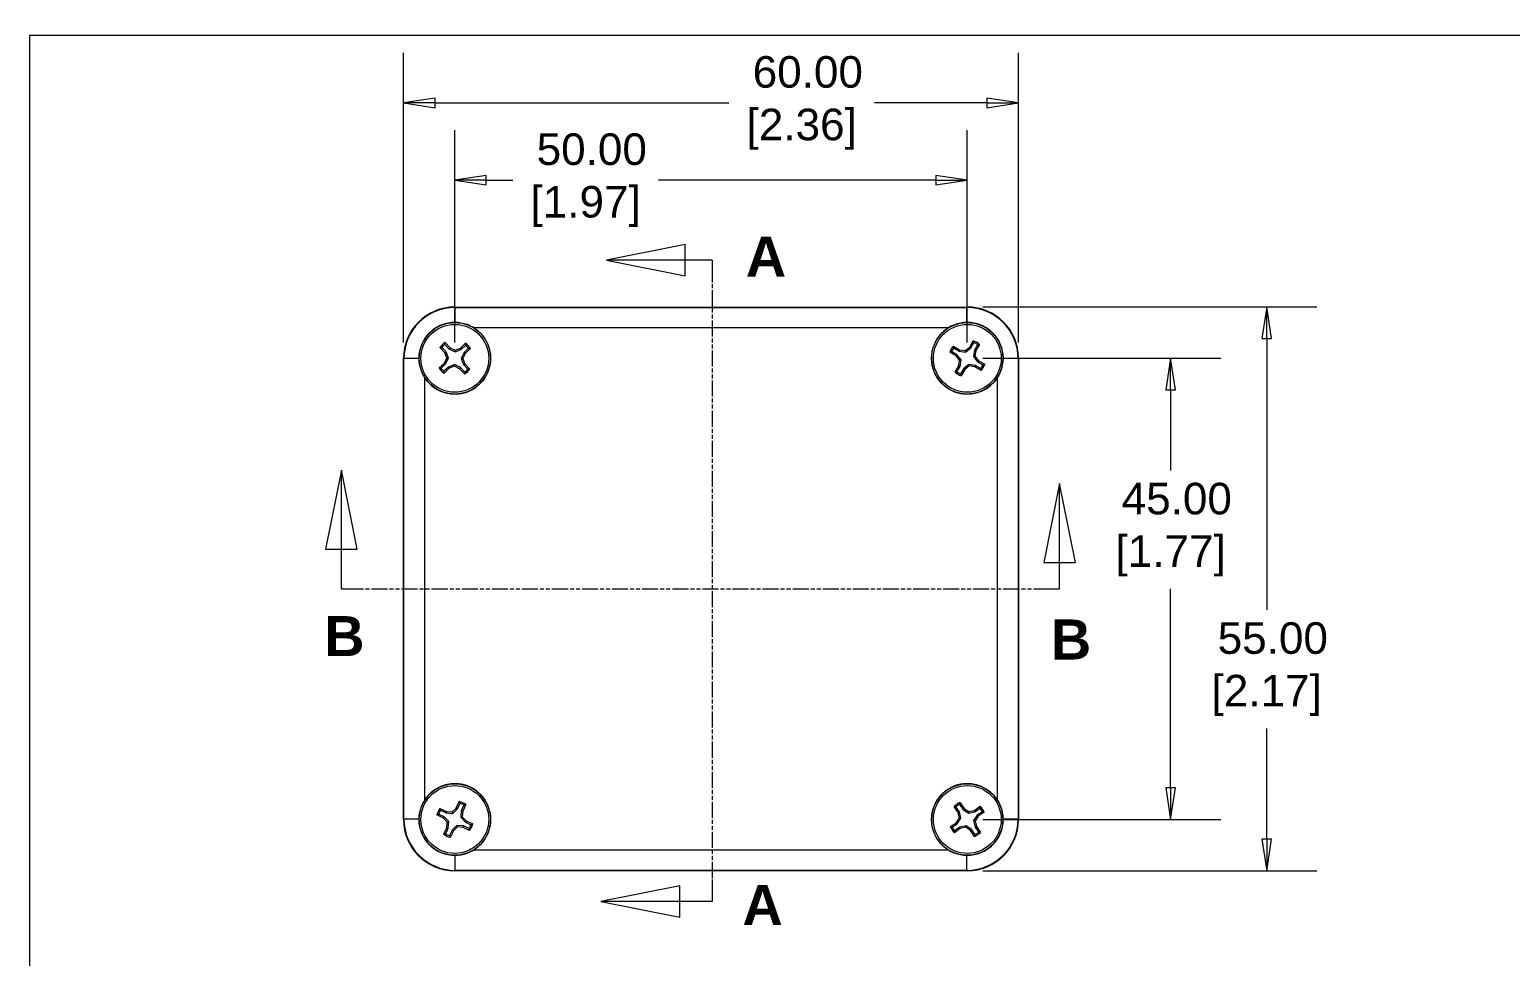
# Model space of a CAD drawing. Header units: millimetres. Extents: x 14 to 415, y 15 to 319.
# Drawn here: x 14 to 158.5, y 228.2 to 318.6 of the extents above; entities that cross this region are included whole.
import ezdxf
from ezdxf.enums import TextEntityAlignment as Align

# ---------------------------------------------------------------- set-up
doc = ezdxf.new("R2010")
doc.units = ezdxf.units.MM
doc.header["$LTSCALE"] = 1.538462
doc.linetypes.add('DOUBLE_DASH_CHAIN', pattern=[1.2403, 0.6614, -0.0827, 0.1654, -0.0827, 0.1654, -0.0827])
for name, color, linetype, lineweight in [('Dimension (ANSI)', 7, 'Continuous', 9), ('Section Line (ANSI)', 7, 'DOUBLE_DASH_CHAIN', 9), ('Sketch Geometry (ANSI)', 7, 'Continuous', 9), ('Symbol (ANSI)', 7, 'Continuous', 9), ('Visible (ANSI)', 7, 'Continuous', 9), ('Visible Narrow (ANSI)', 7, 'Continuous', 9)]:
    doc.layers.add(name, color=color, linetype=linetype, lineweight=lineweight)
doc.styles.add('Label Text (ANSI)', font='arialbd.ttf')
doc.styles.add('Note Text (ANSI)', font='arial.ttf')
doc.styles.add('Text Style20', font='arial.ttf')
doc.dimstyles.new('Default - mm (ANSI)', dxfattribs={"dimscale": 1.538462, "dimtxt": 2, "dimasz": 2, "dimexe": 3.175, "dimexo": 1, "dimgap": 0.8, "dimtad": 0, "dimtih": 1, "dimtoh": 1, "dimrnd": 1e-08, "dimzin": 4, "dimdsep": 46, "dimtxsty": 'Note Text (ANSI)', "dimblk": 'Filled-1', "dimcen": 0.09, "dimdle": 10, "dimclrd": 256, "dimclre": 256, "dimclrt": 256, "dimadec": 1, "dimazin": 0, "dimtfac": 1.524, "dimtofl": 0, "dimtmove": 0, "dimatfit": 3, "dimfxl": 1, "dimtolj": 1, "dimtzin": 0, "dimlwd": -1, "dimlwe": -1, "dimarcsym": 0})

# ---------------------------------------------------------------- blocks, each defined once
blk = doc.blocks.new('Title Blocks HAMMOND')
at = {"layer": 'Sketch Geometry (ANSI)'}
for p, q in [((269.997, 206.727), (9.353, 206.727)), ((9.353, 206.727), (9.353, 9.64))]:
    blk.add_line(p, q, dxfattribs=at)
at = {"layer": 'Symbol (ANSI)', "style": 'Text Style20'}
blk.add_attdef('<TITLE>_001', text='', height=5, dxfattribs=at).set_placement((231.474, 16.617), align=Align.MIDDLE_CENTER)
blk = doc.blocks.new('2dTransSection0')
at = {"layer": 'Section Line (ANSI)', "linetype": 'Continuous'}
for p, q in [((28.877, 179.158), (27.877, 174.158)), ((28.877, 174.158), (28.877, 179.158)), ((29.877, 174.158), (28.877, 179.158)), ((74.43, 178.318), (73.43, 173.318)), ((74.43, 173.318), (74.43, 178.318)), ((75.43, 173.318), (74.43, 178.318)), ((27.877, 174.158), (29.877, 174.158)), ((28.877, 171.637), (28.877, 174.158)), ((73.43, 173.318), (75.43, 173.318)), ((74.43, 171.637), (74.43, 173.318)), ((28.877, 171.637), (30.26, 171.637)), ((73.047, 171.637), (74.43, 171.637))]:
    blk.add_line(p, q, dxfattribs=at)
at = {"layer": 'Section Line (ANSI)', "linetype": 'DOUBLE_DASH_CHAIN'}
blk.add_line((28.877, 171.637), (74.43, 171.637), dxfattribs=at)
at = {"layer": 'Section Line (ANSI)', "linetype": 'Continuous', "flags": 128}
for points in [[(29.877, 174.158), (28.877, 179.158), (27.877, 174.158), (29.877, 174.158)], [(75.43, 173.318), (74.43, 178.318), (73.43, 173.318), (75.43, 173.318)]]:
    blk.add_lwpolyline(points, dxfattribs=at)
at = {"layer": 'Section Line (ANSI)'}
for points in [[(29.877, 174.158), (28.877, 179.158), (27.877, 174.158), (29.877, 174.158)], [(75.43, 173.318), (74.43, 178.318), (73.43, 173.318), (75.43, 173.318)]]:
    blk.add_solid(points, dxfattribs=at)
at = {"layer": 'Section Line (ANSI)', "char_height": 2.54, "attachment_point": 7, "style": 'Label Text (ANSI)'}
for insert in [(27.787, 167.372), (73.873, 167.157)]:
    blk.add_mtext('B', dxfattribs=dict(at, insert=insert))
blk = doc.blocks.new('2dTransSection1')
at = {"layer": 'Section Line (ANSI)', "linetype": 'Continuous'}
for p, q in [((50.686, 193.48), (45.686, 192.48)), ((50.686, 191.48), (50.686, 193.48)), ((50.686, 192.48), (45.686, 192.48)), ((45.686, 192.48), (50.686, 191.48)), ((52.392, 192.48), (50.686, 192.48)), ((52.392, 192.48), (52.392, 191.078)), ((52.392, 153.215), (52.392, 151.812)), ((50.335, 152.812), (45.335, 151.812)), ((50.335, 150.812), (50.335, 152.812)), ((50.335, 151.812), (45.335, 151.812)), ((45.335, 151.812), (50.335, 150.812)), ((52.392, 151.812), (50.335, 151.812))]:
    blk.add_line(p, q, dxfattribs=at)
at = {"layer": 'Section Line (ANSI)', "linetype": 'DOUBLE_DASH_CHAIN'}
blk.add_line((52.392, 192.48), (52.392, 151.812), dxfattribs=at)
at = {"layer": 'Section Line (ANSI)', "linetype": 'Continuous', "flags": 128}
for points in [[(50.686, 193.48), (45.686, 192.48), (50.686, 191.48), (50.686, 193.48)], [(50.335, 152.812), (45.335, 151.812), (50.335, 150.812), (50.335, 152.812)]]:
    blk.add_lwpolyline(points, dxfattribs=at)
at = {"layer": 'Section Line (ANSI)'}
for points in [[(50.686, 193.48), (45.686, 192.48), (50.686, 191.48), (50.686, 193.48)], [(50.335, 152.812), (45.335, 151.812), (50.335, 150.812), (50.335, 152.812)]]:
    blk.add_solid(points, dxfattribs=at)
at = {"layer": 'Section Line (ANSI)', "char_height": 2.54, "attachment_point": 7, "style": 'Label Text (ANSI)'}
for insert in [(54.524, 191.436), (54.309, 150.317)]:
    blk.add_mtext('A', dxfattribs=dict(at, insert=insert))
blk = doc.blocks.new('Filled-1')
at = {"color": 0}
for p, q in [((0, 0), (-1, 0.15)), ((-1, 0.15), (-1, -0.15)), ((-1, 0), (0, 0)), ((-1, -0.15), (0, 0))]:
    blk.add_line(p, q, dxfattribs=at)
at = {"color": 0, "flags": 128}
blk.add_lwpolyline([(-1, -0.15), (0, 0), (-1, 0.15), (-1, -0.15)], dxfattribs=at)
at = {"color": 0}
blk.add_solid([(-1, -0.15), (0, 0), (-1, 0.15), (-1, -0.15)], dxfattribs=at)
blk = doc.blocks.new('*D8')
at = {"layer": 'Defpoints', "color": 0, "transparency": 16777216}
for p in [(110.49, 311.47), (50.49, 286.56), (110.49, 286.56)]:
    blk.add_point(p, dxfattribs=at)
at = {"layer": 'Dimension (ANSI)', "transparency": 16777216}
for p, q in [((50.49, 288.1), (50.49, 316.35)), ((110.49, 288.1), (110.49, 316.35)), ((53.57, 311.47), (82.23, 311.47)), ((107.42, 311.47), (96.44, 311.47))]:
    blk.add_line(p, q, dxfattribs=at)
at = {"layer": 'Dimension (ANSI)', "transparency": 16777216, "xscale": 3.076923076923077, "yscale": 3.076923076923077, "zscale": 3.076923076923077, "rotation": 180}
blk.add_blockref('Filled-1', (50.49, 311.47), dxfattribs=at)
at = {"layer": 'Dimension (ANSI)', "transparency": 16777216, "xscale": 3.076923076923077, "yscale": 3.076923076923077, "zscale": 3.076923076923077}
blk.add_blockref('Filled-1', (110.49, 311.47), dxfattribs=at)
at = {"layer": 'Dimension (ANSI)', "transparency": 16777216, "insert": (89.34, 311.47), "char_height": 3.077, "attachment_point": 5, "style": 'Note Text (ANSI)'}
blk.add_mtext('\\A1; 60.00\\P[2.36]', dxfattribs=at)
blk = doc.blocks.new('*D9')
at = {"layer": 'Defpoints', "color": 0, "transparency": 16777216}
for p in [(105.49, 303.93), (55.49, 286.56), (105.49, 286.56)]:
    blk.add_point(p, dxfattribs=at)
at = {"layer": 'Dimension (ANSI)', "transparency": 16777216}
for p, q in [((55.49, 288.1), (55.49, 308.82)), ((105.49, 288.1), (105.49, 308.82)), ((58.57, 303.93), (61.16, 303.93)), ((102.42, 303.93), (75.37, 303.93))]:
    blk.add_line(p, q, dxfattribs=at)
at = {"layer": 'Dimension (ANSI)', "transparency": 16777216, "xscale": 3.076923076923077, "yscale": 3.076923076923077, "zscale": 3.076923076923077, "rotation": 180}
blk.add_blockref('Filled-1', (55.49, 303.93), dxfattribs=at)
at = {"layer": 'Dimension (ANSI)', "transparency": 16777216, "xscale": 3.076923076923077, "yscale": 3.076923076923077, "zscale": 3.076923076923077}
blk.add_blockref('Filled-1', (105.49, 303.93), dxfattribs=at)
at = {"layer": 'Dimension (ANSI)', "transparency": 16777216, "insert": (68.26, 303.93), "char_height": 3.077, "attachment_point": 5, "style": 'Note Text (ANSI)'}
blk.add_mtext('\\A1; 50.00\\P[1.97]', dxfattribs=at)
blk = doc.blocks.new('*D10')
at = {"layer": 'Defpoints', "color": 0, "transparency": 16777216}
for p in [(105.5, 291.56), (105.5, 236.56), (134.71, 236.56)]:
    blk.add_point(p, dxfattribs=at)
at = {"layer": 'Dimension (ANSI)', "transparency": 16777216}
for p, q in [((107.03, 291.56), (139.6, 291.56)), ((134.71, 288.48), (134.71, 262)), ((134.71, 239.63), (134.71, 250.45)), ((107.03, 236.56), (139.6, 236.56))]:
    blk.add_line(p, q, dxfattribs=at)
at = {"layer": 'Dimension (ANSI)', "transparency": 16777216, "xscale": 3.076923076923077, "yscale": 3.076923076923077, "zscale": 3.076923076923077}
for p, rotation in [((134.71, 291.56), 90), ((134.71, 236.56), 270)]:
    blk.add_blockref('Filled-1', p, dxfattribs=dict(at, rotation=rotation))
at = {"layer": 'Dimension (ANSI)', "transparency": 16777216, "insert": (134.71, 256.23), "char_height": 3.077, "attachment_point": 5, "style": 'Note Text (ANSI)'}
blk.add_mtext('\\A1; 55.00\\P[2.17]', dxfattribs=at)
blk = doc.blocks.new('*D11')
at = {"layer": 'Defpoints', "color": 0, "transparency": 16777216}
for p in [(105.49, 286.56), (105.49, 241.56), (125.34, 241.56)]:
    blk.add_point(p, dxfattribs=at)
at = {"layer": 'Dimension (ANSI)', "transparency": 16777216}
for p, q in [((107.03, 286.56), (130.22, 286.56)), ((125.34, 283.48), (125.34, 275.61)), ((125.34, 244.63), (125.34, 264.07)), ((107.03, 241.56), (130.22, 241.56))]:
    blk.add_line(p, q, dxfattribs=at)
at = {"layer": 'Dimension (ANSI)', "transparency": 16777216, "xscale": 3.076923076923077, "yscale": 3.076923076923077, "zscale": 3.076923076923077}
for p, rotation in [((125.34, 286.56), 90), ((125.34, 241.56), 270)]:
    blk.add_blockref('Filled-1', p, dxfattribs=dict(at, rotation=rotation))
at = {"layer": 'Dimension (ANSI)', "transparency": 16777216, "insert": (125.34, 269.84), "char_height": 3.077, "attachment_point": 5, "style": 'Note Text (ANSI)'}
blk.add_mtext('\\A1; 45.00\\P[1.77]', dxfattribs=at)

msp = doc.modelspace()

# ---------------------------------------------------------------- linework, layer by layer
at = {"layer": 'Visible (ANSI)'}
for p, q in [((55.4942, 291.5575), (105.4957, 291.5575)), ((55.4942, 291.5575), (105.4957, 291.5575)), ((54.5132, 287.0999), (54.0367, 287.6127)), ((54.6345, 287.1766), (54.2217, 287.6209)), ((54.5278, 287.9053), (54.9406, 287.461)), ((54.5495, 288.0892), (55.026, 287.5764)), ((55.026, 287.5764), (54.9406, 287.461)), ((55.026, 287.5764), (55.5235, 287.3348)), ((55.5235, 287.3348), (56.0374, 287.5393)), ((56.0374, 287.5393), (56.5502, 288.0157)), ((56.0374, 287.5393), (56.1141, 287.4179)), ((56.1141, 287.4179), (56.5584, 287.8308)), ((56.8428, 287.5246), (56.3985, 287.1118)), ((104.1459, 287.7491), (104.7506, 287.3966)), ((104.1784, 287.5668), (104.7024, 287.2614)), ((105.2968, 287.3096), (105.7293, 287.6544)), ((105.3361, 287.1606), (105.8379, 287.5605)), ((105.7293, 287.6544), (106.0818, 288.2591)), ((105.7293, 287.6544), (105.8379, 287.5605)), ((105.8379, 287.5605), (106.1433, 288.0845)), ((106.5043, 287.874), (106.1989, 287.3501)), ((106.6866, 287.9066), (106.334, 287.3018)), ((50.495, 241.5567), (50.495, 286.5582)), ((50.495, 241.5567), (50.495, 286.5582)), ((53.9633, 285.612), (54.4761, 286.0885)), ((54.4761, 286.0885), (54.7177, 286.586)), ((54.4761, 286.0885), (54.5914, 286.0032)), ((54.5132, 287.0999), (54.6345, 287.1766)), ((54.7177, 286.586), (54.5132, 287.0999)), ((54.5914, 286.0032), (54.8717, 286.5804)), ((54.8717, 286.5804), (54.6345, 287.1766)), ((54.7177, 286.586), (54.8717, 286.5804)), ((54.9406, 287.461), (55.5179, 287.1807)), ((55.5179, 287.1807), (56.1141, 287.4179)), ((55.5235, 287.3348), (55.5179, 287.1807)), ((56.3985, 287.1118), (56.1182, 286.5346)), ((56.2723, 286.5289), (56.1182, 286.5346)), ((56.1182, 286.5346), (56.3554, 285.9384)), ((56.5139, 287.0265), (56.2723, 286.5289)), ((56.2723, 286.5289), (56.4767, 286.0151)), ((56.5139, 287.0265), (56.3985, 287.1118)), ((57.0267, 287.5029), (56.5139, 287.0265)), ((104.3981, 286.7918), (103.7933, 287.1443)), ((104.4919, 286.9004), (103.968, 287.2058)), ((104.3981, 286.7918), (104.4919, 286.9004)), ((104.7428, 286.3593), (104.3981, 286.7918)), ((104.8919, 286.3986), (104.4919, 286.9004)), ((104.6559, 285.8131), (104.7428, 286.3593)), ((104.7506, 287.3966), (104.7024, 287.2614)), ((104.7024, 287.2614), (105.3361, 287.1606)), ((104.7428, 286.3593), (104.8919, 286.3986)), ((104.7506, 287.3966), (105.2968, 287.3096)), ((104.7911, 285.7649), (104.8919, 286.3986)), ((105.2968, 287.3096), (105.3361, 287.1606)), ((106.1989, 287.3501), (106.098, 286.7164)), ((106.2471, 286.7556), (106.098, 286.7164)), ((106.098, 286.7164), (106.498, 286.2146)), ((106.334, 287.3018), (106.1989, 287.3501)), ((106.334, 287.3018), (106.2471, 286.7556)), ((106.2471, 286.7556), (106.5919, 286.3232)), ((106.5919, 286.3232), (106.498, 286.2146)), ((106.498, 286.2146), (107.022, 285.9092)), ((106.5919, 286.3232), (107.1966, 285.9706)), ((110.495, 286.5582), (110.495, 241.5567)), ((110.495, 286.5582), (110.495, 241.5567)), ((54.1471, 285.5903), (54.5914, 286.0032)), ((54.8759, 285.697), (54.4316, 285.2842)), ((54.9525, 285.5757), (54.4397, 285.0992)), ((55.4721, 285.9343), (54.8759, 285.697)), ((54.9525, 285.5757), (54.8759, 285.697)), ((55.4664, 285.7802), (54.9525, 285.5757)), ((55.4664, 285.7802), (55.4721, 285.9343)), ((55.9639, 285.5386), (55.4664, 285.7802)), ((56.0493, 285.6539), (55.4721, 285.9343)), ((55.9639, 285.5386), (56.0493, 285.6539)), ((56.4404, 285.0258), (55.9639, 285.5386)), ((56.4621, 285.2096), (56.0493, 285.6539)), ((56.4767, 286.0151), (56.3554, 285.9384)), ((56.3554, 285.9384), (56.7683, 285.4941)), ((56.4767, 286.0151), (56.9532, 285.5023)), ((104.3034, 285.2084), (104.6559, 285.8131)), ((104.4856, 285.2409), (104.7911, 285.7649)), ((104.6559, 285.8131), (104.7911, 285.7649)), ((105.1521, 285.5544), (104.8466, 285.0305)), ((105.2607, 285.4606), (104.9081, 284.8558)), ((105.6539, 285.9544), (105.1521, 285.5544)), ((105.2607, 285.4606), (105.1521, 285.5544)), ((105.6931, 285.8053), (105.2607, 285.4606)), ((105.6931, 285.8053), (105.6539, 285.9544)), ((106.2876, 285.8536), (105.6539, 285.9544)), ((106.2393, 285.7184), (105.6931, 285.8053)), ((106.2393, 285.7184), (106.2876, 285.8536)), ((106.8441, 285.3659), (106.2393, 285.7184)), ((106.8115, 285.5481), (106.2876, 285.8536)), ((55.6341, 242.6705), (55.9333, 243.3033)), ((55.7503, 242.5863), (56.0096, 243.1346)), ((56.3874, 242.956), (56.1281, 242.4077)), ((56.5661, 243.0041), (56.2669, 242.3713)), ((104.6033, 242.238), (104.2072, 242.8151)), ((104.7346, 242.296), (104.3913, 242.7961)), ((104.7359, 243.0326), (105.0791, 242.5325)), ((104.7843, 243.2113), (105.1804, 242.6341)), ((106.1755, 242.4491), (106.7526, 242.8453)), ((54.382, 241.6966), (53.7492, 241.9958)), ((54.4661, 241.8128), (53.9179, 242.0721)), ((54.0484, 242.6287), (54.6812, 242.3294)), ((54.0965, 242.4499), (54.6448, 242.1906)), ((54.382, 241.6966), (54.4661, 241.8128)), ((54.7626, 241.2954), (54.382, 241.6966)), ((54.9078, 241.3473), (54.4661, 241.8128)), ((54.6812, 242.3294), (54.6448, 242.1906)), ((54.6448, 242.1906), (55.2848, 242.1447)), ((54.6812, 242.3294), (55.2329, 242.2898)), ((54.723, 240.7437), (54.7626, 241.2954)), ((54.7626, 241.2954), (54.9078, 241.3473)), ((54.8618, 240.7073), (54.9078, 241.3473)), ((55.2329, 242.2898), (55.6341, 242.6705)), ((55.2329, 242.2898), (55.2848, 242.1447)), ((55.2848, 242.1447), (55.7503, 242.5863)), ((55.6341, 242.6705), (55.7503, 242.5863)), ((56.1281, 242.4077), (56.0821, 241.7676)), ((56.2273, 241.8196), (56.0821, 241.7676)), ((56.0821, 241.7676), (56.5238, 241.3021)), ((56.2669, 242.3713), (56.1281, 242.4077)), ((56.2669, 242.3713), (56.2273, 241.8196)), ((56.2273, 241.8196), (56.608, 241.4184)), ((56.608, 241.4184), (56.5238, 241.3021)), ((56.5238, 241.3021), (57.0721, 241.0429)), ((56.608, 241.4184), (57.2408, 241.1191)), ((104.4183, 241.243), (104.7303, 241.6997)), ((104.5199, 241.1416), (104.8818, 241.6715)), ((104.6033, 242.238), (104.7346, 242.296)), ((104.7303, 241.6997), (104.6033, 242.238)), ((104.7303, 241.6997), (104.8818, 241.6715)), ((104.8818, 241.6715), (104.7346, 242.296)), ((105.1804, 242.6341), (105.0791, 242.5325)), ((105.0791, 242.5325), (105.609, 242.1706)), ((105.1804, 242.6341), (105.6372, 242.3222)), ((105.6372, 242.3222), (105.609, 242.1706)), ((105.609, 242.1706), (106.2335, 242.3179)), ((105.6372, 242.3222), (106.1755, 242.4491)), ((106.47, 241.9734), (106.1081, 241.4435)), ((106.2597, 241.4153), (106.1081, 241.4435)), ((106.1081, 241.4435), (106.2554, 240.8189)), ((106.1755, 242.4491), (106.2335, 242.3179)), ((106.2335, 242.3179), (106.7335, 242.6611)), ((106.5716, 241.872), (106.2597, 241.4153)), ((106.2597, 241.4153), (106.3866, 240.877)), ((106.97, 242.3166), (106.47, 241.9734)), ((106.5716, 241.872), (106.47, 241.9734)), ((107.1487, 242.2682), (106.5716, 241.872)), ((54.4238, 240.1109), (54.723, 240.7437)), ((54.6026, 240.159), (54.8618, 240.7073)), ((54.723, 240.7437), (54.8618, 240.7073)), ((55.2396, 240.5287), (54.9804, 239.9804)), ((55.3559, 240.4445), (55.0566, 239.8117)), ((55.7051, 240.9703), (55.2396, 240.5287)), ((55.3559, 240.4445), (55.2396, 240.5287)), ((55.7571, 240.8252), (55.3559, 240.4445)), ((55.7571, 240.8252), (55.7051, 240.9703)), ((56.3452, 240.9244), (55.7051, 240.9703)), ((56.3087, 240.7856), (55.7571, 240.8252)), ((56.3087, 240.7856), (56.3452, 240.9244)), ((56.9416, 240.4863), (56.3087, 240.7856)), ((56.8934, 240.6651), (56.3452, 240.9244)), ((103.8412, 240.8468), (104.4183, 241.243)), ((104.0199, 240.7984), (104.5199, 241.1416)), ((104.8145, 240.6658), (104.2374, 240.2697)), ((104.7564, 240.7971), (104.2564, 240.4539)), ((104.4183, 241.243), (104.5199, 241.1416)), ((105.381, 240.9444), (104.7564, 240.7971)), ((104.8145, 240.6658), (104.7564, 240.7971)), ((105.3528, 240.7928), (104.8145, 240.6658)), ((105.3528, 240.7928), (105.381, 240.9444)), ((105.8095, 240.4808), (105.3528, 240.7928)), ((105.9109, 240.5824), (105.381, 240.9444)), ((105.8095, 240.4808), (105.9109, 240.5824)), ((106.2057, 239.9037), (105.8095, 240.4808)), ((106.2541, 240.0824), (105.9109, 240.5824)), ((106.3866, 240.877), (106.2554, 240.8189)), ((106.2554, 240.8189), (106.5986, 240.3189)), ((106.3866, 240.877), (106.7828, 240.2999)), ((105.4957, 236.5575), (55.4942, 236.5575)), ((105.4957, 236.5575), (55.4942, 236.5575))]:
    msp.add_line(p, q, dxfattribs=at)
for centre, radius in [((55.495, 286.5575), 3.4869), ((55.495, 286.5575), 3.31), ((105.495, 286.5575), 3.4869), ((105.495, 286.5575), 3.31), ((55.495, 241.5575), 3.4869), ((55.495, 241.5575), 3.31), ((105.495, 241.5575), 3.4869), ((105.495, 241.5575), 3.31)]:
    msp.add_circle(centre, radius, dxfattribs=at)
for centre, radius, start, end in [((55.495, 286.5575), 3.5, 212.158084, 57.841916), ((105.495, 286.5575), 3.5, 122.158084, 327.841916), ((55.495, 286.5575), 1.8, 121.684793, 144.109335), ((55.495, 286.5575), 1.6589, 125.661613, 140.132515), ((55.495, 286.5575), 1.8, 31.684793, 54.109335), ((55.495, 286.5575), 1.6589, 35.661613, 50.132515), ((105.495, 286.5575), 1.8, 138.547227, 160.971769), ((105.495, 286.5575), 1.6589, 142.524048, 156.994949), ((105.495, 286.5575), 1.8, 48.547227, 70.971769), ((105.495, 286.5575), 1.6589, 52.524048, 66.994949), ((55.495, 286.5575), 1.8, 211.684793, 234.109335), ((55.495, 286.5575), 1.6589, 215.661613, 230.132515), ((55.495, 286.5575), 1.8, 301.684793, 324.109335), ((55.495, 286.5575), 1.6589, 305.661613, 320.132515), ((105.495, 286.5575), 1.8, 228.547227, 250.971769), ((105.495, 286.5575), 1.6589, 232.524048, 246.994949), ((105.495, 286.5575), 1.6589, 322.524048, 336.994949), ((105.495, 286.5575), 1.8, 318.547227, 340.971769), ((55.495, 241.5575), 3.5, 302.158084, 147.841916), ((105.495, 241.5575), 3.5, 32.158084, 237.841916), ((55.495, 241.5575), 1.8, 53.480905, 75.905448), ((55.495, 241.5575), 1.6589, 57.457726, 71.928627), ((105.495, 241.5575), 1.8, 113.254908, 135.679451), ((105.495, 241.5575), 1.6589, 117.231729, 131.70263), ((105.495, 241.5575), 1.8, 23.254908, 45.679451), ((55.495, 241.5575), 1.8, 143.480905, 165.905448), ((55.495, 241.5575), 1.6589, 147.457726, 161.928627), ((105.495, 241.5575), 1.6589, 27.231729, 41.70263), ((55.495, 241.5575), 1.8, 233.480905, 255.905448), ((55.495, 241.5575), 1.6589, 237.457726, 251.928627), ((55.495, 241.5575), 1.6589, 327.457726, 341.928627), ((55.495, 241.5575), 1.8, 323.480905, 345.905448), ((105.495, 241.5575), 1.8, 203.254908, 225.679451), ((105.495, 241.5575), 1.6589, 207.231729, 221.70263), ((105.495, 241.5575), 1.8, 293.254908, 315.679451), ((105.495, 241.5575), 1.6589, 297.231729, 311.70263)]:
    msp.add_arc(centre, radius, start, end, dxfattribs=at)
for centre, major_axis in [((55.4957, 286.5567), (-3.5366, 3.5366)), ((55.4957, 286.5567), (-3.5366, 3.5366)), ((105.4942, 286.5567), (3.5366, 3.5366)), ((105.4942, 286.5567), (3.5366, 3.5366)), ((55.4957, 241.5582), (-3.5366, -3.5366)), ((55.4957, 241.5582), (-3.5366, -3.5366)), ((105.4942, 241.5582), (3.5366, -3.5366)), ((105.4942, 241.5582), (3.5366, -3.5366))]:
    msp.add_ellipse(centre, major_axis=major_axis, ratio=0.99969546, start_param=5.49793944, end_param=7.06843118, dxfattribs=at)
for points, knots in [([(55.5315, 290.0535), (55.2946, 290.0559), (55.058, 290.0343), (54.5926, 289.9434), (54.3649, 289.8744), (53.7262, 289.6072), (53.3447, 289.3513), (52.7012, 288.7078), (52.4453, 288.3262), (52.1781, 287.6875), (52.109, 287.4599), (52.0182, 286.9944), (51.9965, 286.7579), (51.999, 286.521)], [0, 0, 0, 0, 0.071075586, 0.071075586, 0.142263388, 0.142263388, 0.27876868, 0.27876868, 0.415273972, 0.415273972, 0.486461775, 0.486461775, 0.55753736, 0.55753736, 0.55753736, 0.55753736]), ([(57.3579, 289.5205), (57.1538, 289.6478), (56.9323, 289.7575), (56.3208, 289.9801), (55.9141, 290.0493), (55.5315, 290.0535)], [0.343926519, 0.343926519, 0.343926519, 0.343926519, 0.413375276, 0.413375276, 0.527673315, 0.527673315, 0.527673315, 0.527673315]), ([(105.4585, 290.0535), (105.0397, 290.049), (104.5969, 289.9664), (103.994, 289.7257), (103.8072, 289.6298), (103.6321, 289.5205)], [0.003643947, 0.003643947, 0.003643947, 0.003643947, 0.128856125, 0.128856125, 0.18849339, 0.18849339, 0.18849339, 0.18849339]), ([(108.991, 286.521), (108.9934, 286.7579), (108.9718, 286.9944), (108.8809, 287.4599), (108.8119, 287.6875), (108.5447, 288.3262), (108.2888, 288.7078), (107.6453, 289.3513), (107.2637, 289.6072), (106.625, 289.8744), (106.3973, 289.9434), (105.9319, 290.0343), (105.6954, 290.0559), (105.4585, 290.0535)], [0, 0, 0, 0, 0.071075586, 0.071075586, 0.142263388, 0.142263388, 0.27876868, 0.27876868, 0.415273972, 0.415273972, 0.486461775, 0.486461775, 0.55753736, 0.55753736, 0.55753736, 0.55753736]), ([(51.999, 286.521), (52.0031, 286.1384), (52.0724, 285.7316), (52.295, 285.1201), (52.4046, 284.8987), (52.5319, 284.6946)], [0.534958558, 0.534958558, 0.534958558, 0.534958558, 0.649256597, 0.649256597, 0.718705355, 0.718705355, 0.718705355, 0.718705355]), ([(108.458, 284.6946), (108.5853, 284.8987), (108.695, 285.1201), (108.9175, 285.7316), (108.9868, 286.1384), (108.991, 286.521)], [0.343926519, 0.343926519, 0.343926519, 0.343926519, 0.413375276, 0.413375276, 0.527673315, 0.527673315, 0.527673315, 0.527673315]), ([(52.5319, 243.4204), (52.4046, 243.2163), (52.295, 242.9948), (52.0724, 242.3834), (52.0031, 241.9766), (51.999, 241.594)], [0.343926519, 0.343926519, 0.343926519, 0.343926519, 0.413375276, 0.413375276, 0.527673315, 0.527673315, 0.527673315, 0.527673315]), ([(108.991, 241.594), (108.9868, 241.9766), (108.9175, 242.3834), (108.695, 242.9948), (108.5853, 243.2163), (108.458, 243.4204)], [0.534958558, 0.534958558, 0.534958558, 0.534958558, 0.649256597, 0.649256597, 0.718705355, 0.718705355, 0.718705355, 0.718705355]), ([(51.999, 241.594), (51.9965, 241.3571), (52.0182, 241.1205), (52.109, 240.6551), (52.1781, 240.4274), (52.4453, 239.7887), (52.7012, 239.4072), (53.3447, 238.7637), (53.7262, 238.5078), (54.3649, 238.2406), (54.5926, 238.1715), (55.058, 238.0807), (55.2946, 238.059), (55.5315, 238.0615)], [0, 0, 0, 0, 0.071075586, 0.071075586, 0.142263388, 0.142263388, 0.27876868, 0.27876868, 0.415273972, 0.415273972, 0.486461775, 0.486461775, 0.55753736, 0.55753736, 0.55753736, 0.55753736]), ([(105.4585, 238.0615), (105.6954, 238.059), (105.9319, 238.0807), (106.3973, 238.1715), (106.625, 238.2406), (107.2637, 238.5078), (107.6453, 238.7637), (108.2888, 239.4072), (108.5447, 239.7887), (108.8119, 240.4274), (108.8809, 240.6551), (108.9718, 241.1205), (108.9934, 241.3571), (108.991, 241.594)], [0, 0, 0, 0, 0.071075586, 0.071075586, 0.142263388, 0.142263388, 0.27876868, 0.27876868, 0.415273972, 0.415273972, 0.486461775, 0.486461775, 0.55753736, 0.55753736, 0.55753736, 0.55753736]), ([(55.5315, 238.0615), (55.9141, 238.0656), (56.3208, 238.1349), (56.9323, 238.3575), (57.1538, 238.4671), (57.3579, 238.5944)], [0.534958558, 0.534958558, 0.534958558, 0.534958558, 0.649256597, 0.649256597, 0.718705355, 0.718705355, 0.718705355, 0.718705355]), ([(103.6321, 238.5944), (103.8072, 238.4852), (103.994, 238.3893), (104.5969, 238.1485), (105.0397, 238.066), (105.4585, 238.0615)], [-0.18849339, -0.18849339, -0.18849339, -0.18849339, -0.128856125, -0.128856125, -0.003643947, -0.003643947, -0.003643947, -0.003643947])]:
    msp.add_open_spline(points, degree=3, knots=knots, dxfattribs=at)
for points in [[(54.2217, 287.6209), (54.131, 287.6185), (54.0367, 287.6127)], [(54.5278, 287.9053), (54.5369, 287.9956), (54.5495, 288.0892)], [(56.5584, 287.8308), (56.556, 287.9214), (56.5502, 288.0157)], [(56.8428, 287.5246), (56.9331, 287.5156), (57.0267, 287.5029)], [(104.1784, 287.5668), (104.1609, 287.6558), (104.1459, 287.7491)], [(106.1433, 288.0845), (106.1147, 288.1706), (106.0818, 288.2591)], [(106.5043, 287.874), (106.5933, 287.8916), (106.6866, 287.9066)], [(103.968, 287.2058), (103.8819, 287.1772), (103.7933, 287.1443)], [(53.9633, 285.612), (54.0569, 285.5994), (54.1471, 285.5903)], [(54.4316, 285.2842), (54.434, 285.1935), (54.4397, 285.0992)], [(56.4621, 285.2096), (56.4531, 285.1194), (56.4404, 285.0258)], [(56.7683, 285.4941), (56.8589, 285.4965), (56.9532, 285.5023)], [(104.3034, 285.2084), (104.3966, 285.2234), (104.4856, 285.2409)], [(104.8466, 285.0305), (104.8752, 284.9444), (104.9081, 284.8558)], [(106.8115, 285.5481), (106.829, 285.4592), (106.8441, 285.3659)], [(107.022, 285.9092), (107.108, 285.9377), (107.1966, 285.9706)], [(56.0096, 243.1346), (55.9737, 243.2179), (55.9333, 243.3033)], [(56.5661, 243.0041), (56.4745, 242.9811), (56.3874, 242.956)], [(104.3913, 242.7961), (104.3013, 242.807), (104.2072, 242.8151)], [(104.7843, 243.2113), (104.758, 243.1205), (104.7359, 243.0326)], [(106.7335, 242.6611), (106.7445, 242.7512), (106.7526, 242.8453)], [(53.9179, 242.0721), (53.8346, 242.0362), (53.7492, 241.9958)], [(54.0965, 242.4499), (54.0714, 242.537), (54.0484, 242.6287)], [(106.97, 242.3166), (107.058, 242.2944), (107.1487, 242.2682)], [(54.6026, 240.159), (54.5154, 240.1339), (54.4238, 240.1109)], [(54.9804, 239.9804), (55.0163, 239.8971), (55.0566, 239.8117)], [(56.8934, 240.6651), (56.9186, 240.578), (56.9416, 240.4863)], [(57.0721, 241.0429), (57.1554, 241.0788), (57.2408, 241.1191)], [(104.0199, 240.7984), (103.932, 240.8205), (103.8412, 240.8468)], [(104.2564, 240.4539), (104.2455, 240.3638), (104.2374, 240.2697)], [(106.2541, 240.0824), (106.2319, 239.9945), (106.2057, 239.9037)], [(106.5986, 240.3189), (106.6886, 240.308), (106.7828, 240.2999)]]:
    msp.add_open_spline(points, degree=2, dxfattribs=at)
at = {"layer": 'Visible Narrow (ANSI)'}
for p, q in [((55.4942, 291.5575), (55.5315, 291.5202)), ((55.5315, 291.5202), (105.4585, 291.5202)), ((55.5315, 290.0535), (55.5315, 291.5202)), ((105.4585, 291.5202), (105.4957, 291.5575)), ((105.4585, 290.0535), (105.4585, 291.5202)), ((103.6321, 289.5205), (57.3579, 289.5205)), ((50.5322, 286.521), (50.495, 286.5582)), ((51.999, 286.521), (50.5322, 286.521)), ((50.5322, 241.594), (50.5322, 286.521)), ((110.4577, 286.521), (108.991, 286.521)), ((110.495, 286.5582), (110.4577, 286.521)), ((110.4577, 286.521), (110.4577, 241.594)), ((52.5319, 284.6946), (52.5319, 243.4204)), ((108.458, 243.4204), (108.458, 284.6946)), ((50.495, 241.5567), (50.5322, 241.594)), ((51.999, 241.594), (50.5322, 241.594)), ((110.4577, 241.594), (108.991, 241.594)), ((110.4577, 241.594), (110.495, 241.5567)), ((57.3579, 238.5944), (103.6321, 238.5944)), ((55.5315, 236.5948), (55.5315, 238.0615)), ((105.4585, 236.5948), (105.4585, 238.0615)), ((55.5315, 236.5948), (55.4942, 236.5575)), ((105.4585, 236.5948), (55.5315, 236.5948)), ((105.4957, 236.5575), (105.4585, 236.5948))]:
    msp.add_line(p, q, dxfattribs=at)
for centre, major_axis in [((55.5324, 286.5201), (-3.5357, 3.5357)), ((105.4576, 286.5201), (3.5357, 3.5357)), ((55.5324, 241.5949), (-3.5357, -3.5357)), ((105.4576, 241.5949), (3.5357, -3.5357))]:
    msp.add_ellipse(centre, major_axis=major_axis, ratio=0.99993904, start_param=5.49793944, end_param=7.06843118, dxfattribs=at)

# ---------------------------------------------------------------- block references
at = {"xscale": 1.538461538461538, "yscale": 1.538461538461538, "zscale": 1.538461538461538}
msp.add_blockref('Title Blocks HAMMOND', (-0.3828, 0.0192), dxfattribs=at)
at = {"layer": 'Section Line (ANSI)', "xscale": 1.538461538461538, "yscale": 1.538461538461538, "zscale": 1.538461538461538}
for name in ['2dTransSection1', '2dTransSection0']:
    msp.add_blockref(name, (0, 0), dxfattribs=at)

# ---------------------------------------------------------------- dimensions: what is measured, and where the dimension line sits
at = {"layer": 'Dimension (ANSI)'}
for base, p1, p2, angle, text, override, picture, middle in [((110.495, 311.4666), (50.495, 286.5582), (110.495, 286.5582), 180, ' <>\\X[2.36]', {"dimtih": 0, "dimtoh": 0, "dimdec": 2, "dimpost": '\\X', "dimtp": 0, "dimtm": 0, "dimtdec": 2, "dimatfit": 1}, '*D8', (89.3374, 311.4666)), ((105.495, 303.9327), (55.495, 286.5575), (105.495, 286.5575), 180, ' <>\\X[1.97]', {"dimtih": 0, "dimtoh": 0, "dimdec": 2, "dimpost": '\\X', "dimtp": 0, "dimtm": 0, "dimtdec": 2, "dimatfit": 1}, '*D9', (68.2628, 303.9327)), ((134.7126, 236.5575), (105.4957, 291.5575), (105.4957, 236.5575), 90, ' <>\\X[2.17]', {"dimdec": 2, "dimpost": '\\X', "dimtp": 0, "dimtm": 0, "dimtdec": 2, "dimatfit": 1}, '*D10', (134.7126, 256.2274)), ((125.3388, 241.5575), (105.495, 286.5575), (105.495, 241.5575), 90, ' <>\\X[1.77]', {"dimdec": 2, "dimpost": '\\X', "dimtp": 0, "dimtm": 0, "dimtdec": 2, "dimatfit": 1}, '*D11', (125.3388, 269.8417))]:
    dim = msp.add_linear_dim(base=base, p1=p1, p2=p2, angle=angle, text=text, dimstyle='Default - mm (ANSI)', override=override, dxfattribs=at)
    dim.commit()
    dim.dimension.update_dxf_attribs({"geometry": picture, "text_midpoint": middle, "dimtype": 160})

doc.saveas('drawing.dxf')
